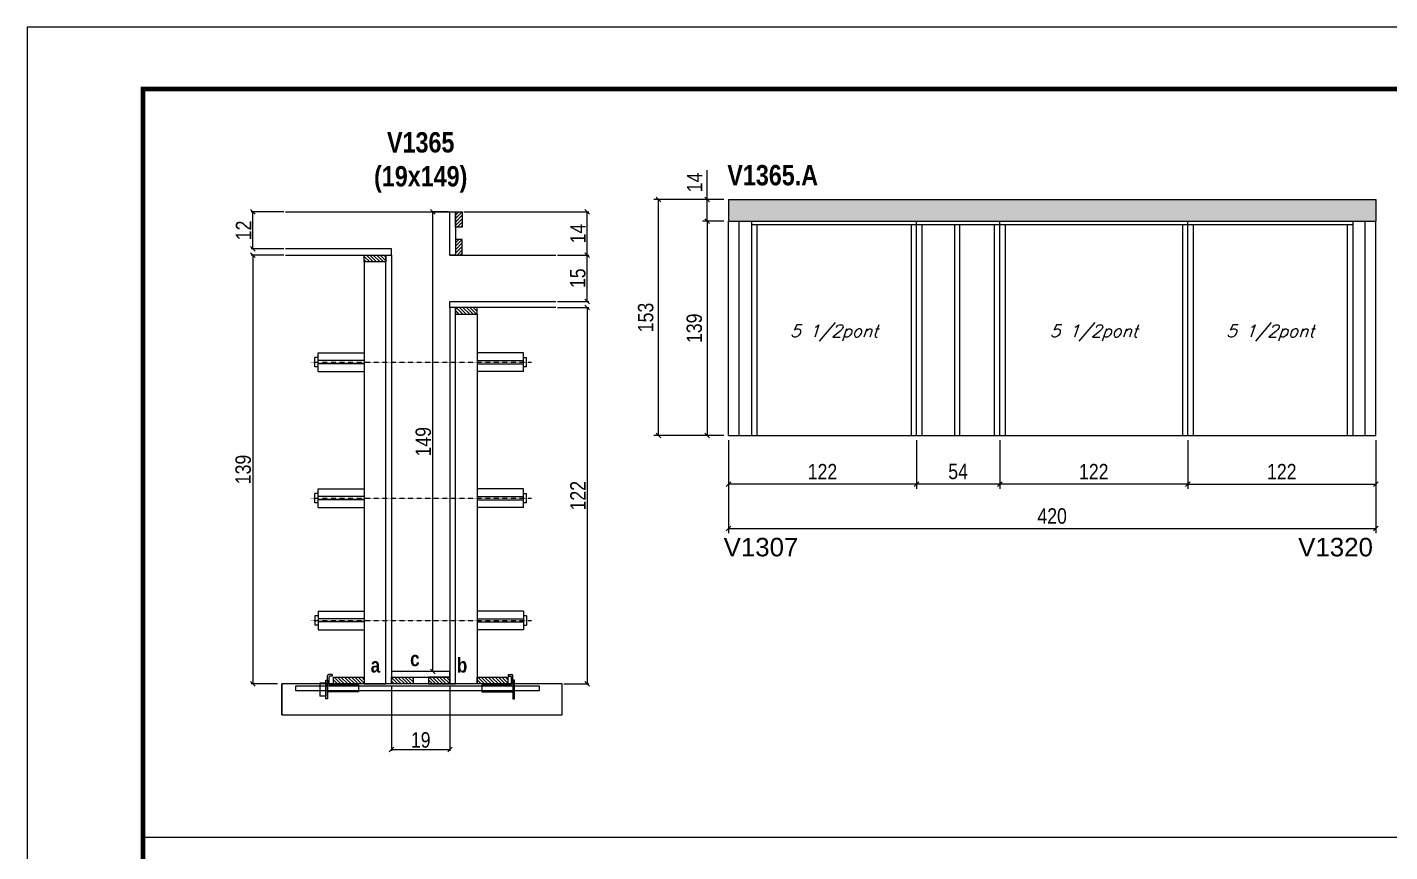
# Model space of a CAD drawing. Extents: x 3309 to 10384, y -2522 to 14608.
# Drawn here: x 3309 to 4193, y 2588 to 3122 of the extents above; entities that cross this region are included whole.
import ezdxf

# ---------------------------------------------------------------- set-up
doc = ezdxf.new("R2010")
doc.units = 0
doc.linetypes.add('DASHED', pattern=[0.75, 0.5, -0.25])
doc.linetypes.add('HIDDEN', pattern=[0.375, 0.25, -0.125])
for name, color, linetype in [('5', 5, 'Continuous'), ('barrote', 251, 'Continuous'), ('COTA', 241, 'Continuous'), ('detalhes', 4, 'Continuous'), ('NOMENCLATURA', 7, 'Continuous'), ('Painéis', 200, 'Continuous'), ('presilha', 1, 'Continuous'), ('SARR_2.2x10', 60, 'Continuous'), ('SARR_2.2x7', 40, 'Continuous'), ('SARR_3.5x7', 81, 'Continuous'), ('TENSOR', 3, 'Continuous'), ('texto', 7, 'Continuous')]:
    doc.layers.add(name, color=color, linetype=linetype)
for name, color, linetype, lineweight in [('CONCRETO', 251, 'Continuous', 25), ('Folhas', 255, 'Continuous', 9), ('SARRAFO DE PRESSAO', 251, 'DASHED', 9), ('SCO-___-LAJ', 2, 'Continuous', 0)]:
    doc.layers.add(name, color=color, linetype=linetype, lineweight=lineweight)
doc.styles.add('COTA TECNICA', font='techl___.ttf', dxfattribs={"height": 10})
doc.styles.add('COTA TECNICA 2X', font='techl___.ttf', dxfattribs={"height": 10})
doc.styles.add('Romans', font='romans.shx')
doc.styles.get("Standard").update_dxf_attribs({"font": 'arial.ttf'})
doc.styles.add('TECNICA', font='techb___.ttf', dxfattribs={"height": 10})
doc.dimstyles.new('PAINEL', dxfattribs={"dimtxt": 10, "dimasz": 3, "dimexe": 3, "dimexo": 3, "dimgap": 3, "dimtad": 1, "dimdec": 1, "dimzin": 12, "dimdsep": 46, "dimtxsty": 'COTA TECNICA', "dimblk1": 'OBLIQUE', "dimblk2": 'OBLIQUE', "dimsah": 1, "dimcen": 0.9, "dimclrd": 4, "dimclre": 4, "dimclrt": 240, "dimadec": 1, "dimazin": 3, "dimtfac": 1, "dimtdec": 1, "dimtmove": 0, "dimatfit": 3, "dimfxl": 1, "dimtolj": 1, "dimtzin": 12, "dimarcsym": 0})
doc.dimstyles.new('SECAO', dxfattribs={"dimscale": 0.333333, "dimtxt": 5, "dimasz": 9, "dimexe": 3, "dimexo": 3, "dimgap": 3, "dimtad": 1, "dimdec": 1, "dimlfac": 0.5, "dimzin": 12, "dimdsep": 46, "dimtxsty": 'COTA TECNICA 2X', "dimblk1": 'OBLIQUE', "dimblk2": 'OBLIQUE', "dimsah": 1, "dimcen": 0.9, "dimclrd": 4, "dimclre": 4, "dimclrt": 240, "dimadec": 1, "dimazin": 3, "dimtfac": 1, "dimtdec": 1, "dimtmove": 0, "dimatfit": 3, "dimfxl": 1, "dimtolj": 1, "dimtzin": 12, "dimarcsym": 0})
pattern_1 = [(135, (36781.1714, -120815.7483), (-1.122532015, -1.122532015), [])]
pattern_2 = [(225, (127054.2024, 36096.76), (1.122532015, -1.122532015), [])]

# ---------------------------------------------------------------- blocks, each defined once
blk = doc.blocks.new('9999999999')
at = {"layer": 'Folhas'}
blk.add_lwpolyline([(98138.98, 34190.21), (99623.98, 34190.21), (99623.98, 35240.21), (98138.98, 35240.21)], close=True, dxfattribs=at)
at = {"layer": 'Folhas', "color": 30, "const_width": 3}
blk.add_lwpolyline([(98213.98, 34230.21), (99583.98, 34230.21), (99583.98, 35200.21), (98213.98, 35200.21)], close=True, dxfattribs=at)
blk = doc.blocks.new('PRESILHA METÁLICA 1')
at = {"layer": 'presilha'}
for p, q in [((6, 15.5), (7.5, 15.5)), ((6, -2.5), (6, 15.5)), ((7.5, 10.6), (7.5, 19.9)), ((7.5, 15.5), (7.5, -2.5)), ((12, 21), (8.6, 21)), ((9, 11.6), (9, 18.9)), ((12, 19.5), (9.6, 19.5)), ((12, 21), (12, 19.5)), ((0, 13), (6, 13)), ((0, 13), (0, 0)), ((6, 0), (0, 0)), ((6, 13), (6, 0)), ((37.5, 4.1), (7.5, 4.1)), ((37.5, 11), (9.6, 11)), ((37.5, 11), (37.5, 4.1)), ((7.5, -2.5), (6, -2.5))]:
    blk.add_line(p, q, dxfattribs=at)
for centre, radius, start, end in [((8.6, 19.9), 1.14, 90, 180), ((9.6, 18.9), 0.57, 90, 180), ((9.6, 11.6), 0.57, 180, 270)]:
    blk.add_arc(centre, radius, start, end, dxfattribs=at)
blk = doc.blocks.new('PRESILHA METÁLICA 2')
at = {"layer": 'presilha'}
for p, q in [((-30.8, 13.5), (-30.8, 6.6)), ((-30.8, 13.5), (-2.8, 13.5)), ((-5.2, 23.5), (-5.2, 22)), ((-5.2, 23.5), (-1.9, 23.5)), ((-5.2, 22), (-2.8, 22)), ((-2.2, 14.1), (-2.2, 21.4)), ((0.8, 18), (-0.8, 18)), ((-0.8, 18), (-0.8, 0)), ((-0.8, 14.6), (-0.8, 22.4)), ((0.8, 0), (0.8, 18)), ((-30.8, 6.6), (-0.8, 6.6)), ((-0.8, 0), (0.8, 0))]:
    blk.add_line(p, q, dxfattribs=at)
for centre, radius, start, end in [((-2.8, 21.4), 0.57, 0, 90), ((-2.8, 14.1), 0.57, 270, 0), ((-1.9, 22.4), 1.14, 0, 90)]:
    blk.add_arc(centre, radius, start, end, dxfattribs=at)
blk = doc.blocks.new('_Oblique')
at = {"color": 0, "linetype": 'ByBlock', "lineweight": -2}
blk.add_line((-0.5, -0.5), (0.5, 0.5), dxfattribs=at)
blk = doc.blocks.new('*D1315')
at = {"layer": 'COTA', "color": 4, "lineweight": -2, "transparency": 16777216}
for p, q in [((3653.33, 2940.42), (3673.68, 2940.42)), ((3672.68, 2940.42), (3672.68, 2696.42)), ((3657.45, 2696.42), (3673.68, 2696.42))]:
    blk.add_line(p, q, dxfattribs=at)
at = {"layer": 'Defpoints', "color": 0, "transparency": 16777216}
for p in [(3652.33, 2940.42), (3656.45, 2696.42), (3672.68, 2696.42)]:
    blk.add_point(p, dxfattribs=at)
at = {"layer": 'COTA', "color": 4, "lineweight": -2, "transparency": 16777216, "xscale": 3, "yscale": 3, "zscale": 3}
for p, rotation in [((3672.68, 2940.42), 90), ((3672.68, 2696.42), 270)]:
    blk.add_blockref('_Oblique', p, dxfattribs=dict(at, rotation=rotation))
at = {"layer": 'COTA', "color": 240, "transparency": 16777216, "insert": (3666.62, 2818.42), "char_height": 10, "attachment_point": 5, "rotation": 90, "style": 'COTA TECNICA 2X'}
blk.add_mtext('\\A1;122', dxfattribs=at)
blk = doc.blocks.new('*D1316')
at = {"layer": 'COTA', "color": 4, "lineweight": -2, "transparency": 16777216}
for p, q in [((3475.93, 2974.42), (3454.71, 2974.42)), ((3455.71, 2974.42), (3455.71, 2696.42)), ((3471.82, 2696.42), (3454.71, 2696.42))]:
    blk.add_line(p, q, dxfattribs=at)
at = {"layer": 'Defpoints', "color": 0, "transparency": 16777216}
for p in [(3476.93, 2974.42), (3455.71, 2696.42), (3472.82, 2696.42)]:
    blk.add_point(p, dxfattribs=at)
at = {"layer": 'COTA', "color": 4, "lineweight": -2, "transparency": 16777216, "xscale": 3, "yscale": 3, "zscale": 3}
for p, rotation in [((3455.71, 2974.42), 90), ((3455.71, 2696.42), 270)]:
    blk.add_blockref('_Oblique', p, dxfattribs=dict(at, rotation=rotation))
at = {"layer": 'COTA', "color": 240, "transparency": 16777216, "insert": (3449.47, 2835.42), "char_height": 10, "attachment_point": 5, "rotation": 90, "style": 'COTA TECNICA 2X'}
blk.add_mtext('\\A1;139', dxfattribs=at)
blk = doc.blocks.new('*D1317')
at = {"layer": 'COTA', "color": 4, "lineweight": -2, "transparency": 16777216}
for p, q in [((3582.63, 3002.42), (3571.46, 3002.42)), ((3572.46, 2704.42), (3572.46, 3002.42)), ((3582.63, 2704.42), (3571.46, 2704.42))]:
    blk.add_line(p, q, dxfattribs=at)
at = {"layer": 'Defpoints', "color": 0, "transparency": 16777216}
for p in [(3572.46, 3002.42), (3583.63, 3002.42), (3583.63, 2704.42)]:
    blk.add_point(p, dxfattribs=at)
at = {"layer": 'COTA', "color": 4, "lineweight": -2, "transparency": 16777216, "xscale": 3, "yscale": 3, "zscale": 3}
for p, rotation in [((3572.46, 3002.42), 90), ((3572.46, 2704.42), 270)]:
    blk.add_blockref('_Oblique', p, dxfattribs=dict(at, rotation=rotation))
at = {"layer": 'COTA', "color": 240, "transparency": 16777216, "insert": (3566.35, 2853.42), "char_height": 10, "attachment_point": 5, "rotation": 90, "style": 'COTA TECNICA 2X'}
blk.add_mtext('\\A1;149', dxfattribs=at)
blk = doc.blocks.new('*D1318')
at = {"layer": 'COTA', "color": 4, "lineweight": -2, "transparency": 16777216}
for p, q in [((3475.93, 3002.42), (3454.71, 3002.42)), ((3455.71, 2978.42), (3455.71, 3002.42)), ((3475.93, 2978.42), (3454.71, 2978.42))]:
    blk.add_line(p, q, dxfattribs=at)
at = {"layer": 'Defpoints', "color": 0, "transparency": 16777216}
for p in [(3455.71, 3002.42), (3476.93, 3002.42), (3476.93, 2978.42)]:
    blk.add_point(p, dxfattribs=at)
at = {"layer": 'COTA', "color": 4, "lineweight": -2, "transparency": 16777216, "xscale": 3, "yscale": 3, "zscale": 3}
for p, rotation in [((3455.71, 3002.42), 90), ((3455.71, 2978.42), 270)]:
    blk.add_blockref('_Oblique', p, dxfattribs=dict(at, rotation=rotation))
at = {"layer": 'COTA', "color": 240, "transparency": 16777216, "insert": (3449.66, 2990.42), "char_height": 10, "attachment_point": 5, "rotation": 90, "style": 'COTA TECNICA 2X'}
blk.add_mtext('\\A1;12', dxfattribs=at)
blk = doc.blocks.new('*D1320')
at = {"layer": 'COTA', "color": 4, "lineweight": -2, "transparency": 16777216}
for p, q in [((3653.33, 2974.42), (3673.68, 2974.42)), ((3672.68, 2944.42), (3672.68, 2974.42)), ((3653.33, 2944.42), (3673.68, 2944.42))]:
    blk.add_line(p, q, dxfattribs=at)
at = {"layer": 'Defpoints', "color": 0, "transparency": 16777216}
for p in [(3652.33, 2974.42), (3672.68, 2974.42), (3652.33, 2944.42)]:
    blk.add_point(p, dxfattribs=at)
at = {"layer": 'COTA', "color": 4, "lineweight": -2, "transparency": 16777216, "xscale": 3, "yscale": 3, "zscale": 3}
for p, rotation in [((3672.68, 2974.42), 90), ((3672.68, 2944.42), 270)]:
    blk.add_blockref('_Oblique', p, dxfattribs=dict(at, rotation=rotation))
at = {"layer": 'COTA', "color": 240, "transparency": 16777216, "insert": (3666.57, 2959.42), "char_height": 10, "attachment_point": 5, "rotation": 90, "style": 'COTA TECNICA 2X'}
blk.add_mtext('\\A1;15', dxfattribs=at)
blk = doc.blocks.new('*D1321')
at = {"layer": 'COTA', "color": 4, "lineweight": -2, "transparency": 16777216}
for p, q in [((3545.63, 2695.42), (3545.63, 2652.95)), ((3583.63, 2695.42), (3583.63, 2652.95)), ((3545.63, 2653.95), (3583.63, 2653.95))]:
    blk.add_line(p, q, dxfattribs=at)
at = {"layer": 'Defpoints', "color": 0, "transparency": 16777216}
for p in [(3545.63, 2696.42), (3583.63, 2696.42), (3583.63, 2653.95)]:
    blk.add_point(p, dxfattribs=at)
at = {"layer": 'COTA', "color": 4, "lineweight": -2, "transparency": 16777216, "xscale": 3, "yscale": 3, "zscale": 3, "rotation": 180}
blk.add_blockref('_Oblique', (3545.63, 2653.95), dxfattribs=at)
at = {"layer": 'COTA', "color": 4, "lineweight": -2, "transparency": 16777216, "xscale": 3, "yscale": 3, "zscale": 3}
blk.add_blockref('_Oblique', (3583.63, 2653.95), dxfattribs=at)
at = {"layer": 'COTA', "color": 240, "transparency": 16777216, "insert": (3564.63, 2660.04), "char_height": 10, "attachment_point": 5, "style": 'COTA TECNICA 2X'}
blk.add_mtext('\\A1;19', dxfattribs=at)
blk = doc.blocks.new('*D1319')
at = {"layer": 'COTA', "color": 4, "lineweight": -2, "transparency": 16777216}
for p, q in [((3592.63, 3002.42), (3673.68, 3002.42)), ((3672.68, 2974.42), (3672.68, 3002.42)), ((3653.33, 2974.42), (3673.68, 2974.42))]:
    blk.add_line(p, q, dxfattribs=at)
at = {"layer": 'Defpoints', "color": 0, "transparency": 16777216}
for p in [(3591.63, 3002.42), (3672.68, 3002.42), (3652.33, 2974.42)]:
    blk.add_point(p, dxfattribs=at)
at = {"layer": 'COTA', "color": 4, "lineweight": -2, "transparency": 16777216, "xscale": 3, "yscale": 3, "zscale": 3}
for p, rotation in [((3672.68, 3002.42), 90), ((3672.68, 2974.42), 270)]:
    blk.add_blockref('_Oblique', p, dxfattribs=dict(at, rotation=rotation))
at = {"layer": 'COTA', "color": 240, "transparency": 16777216, "insert": (3666.61, 2988.42), "char_height": 10, "attachment_point": 5, "rotation": 90, "style": 'COTA TECNICA 2X'}
blk.add_mtext('\\A1;14', dxfattribs=at)
blk = doc.blocks.new('*D1322')
at = {"layer": 'COTA', "color": 4, "linetype": 'ByBlock', "lineweight": -2, "transparency": 16777216}
for p, q in [((4062.27, 2854.47), (4062.27, 2822.97)), ((4184.27, 2854.47), (4184.27, 2822.97)), ((4062.27, 2825.97), (4184.27, 2825.97))]:
    blk.add_line(p, q, dxfattribs=at)
at = {"layer": 'Defpoints', "color": 0, "linetype": 'ByBlock', "transparency": 16777216}
for p in [(4062.27, 2857.47), (4184.27, 2857.47), (4184.27, 2825.97)]:
    blk.add_point(p, dxfattribs=at)
at = {"layer": 'COTA', "color": 4, "linetype": 'ByBlock', "lineweight": -2, "transparency": 16777216, "xscale": 3, "yscale": 3, "zscale": 3, "rotation": 180}
blk.add_blockref('_Oblique', (4062.27, 2825.97), dxfattribs=at)
at = {"layer": 'COTA', "color": 4, "linetype": 'ByBlock', "lineweight": -2, "transparency": 16777216, "xscale": 3, "yscale": 3, "zscale": 3}
blk.add_blockref('_Oblique', (4184.27, 2825.97), dxfattribs=at)
at = {"layer": 'COTA', "color": 240, "linetype": 'ByBlock', "transparency": 16777216, "insert": (4123.27, 2834.02), "char_height": 10, "attachment_point": 5, "style": 'COTA TECNICA'}
blk.add_mtext('\\A1;122', dxfattribs=at)
blk = doc.blocks.new('*D1323')
at = {"layer": 'COTA', "color": 4, "lineweight": -2, "transparency": 16777216}
for p, q in [((3940.27, 2854.47), (3940.27, 2822.97)), ((4062.27, 2854.47), (4062.27, 2822.97)), ((4062.27, 2825.97), (3940.27, 2825.97))]:
    blk.add_line(p, q, dxfattribs=at)
at = {"layer": 'Defpoints', "color": 0, "transparency": 16777216}
for p in [(3940.27, 2857.47), (4062.27, 2857.47), (3940.27, 2825.97)]:
    blk.add_point(p, dxfattribs=at)
at = {"layer": 'COTA', "color": 4, "lineweight": -2, "transparency": 16777216, "xscale": 3, "yscale": 3, "zscale": 3, "rotation": 180}
blk.add_blockref('_Oblique', (3940.27, 2825.97), dxfattribs=at)
at = {"layer": 'COTA', "color": 4, "lineweight": -2, "transparency": 16777216, "xscale": 3, "yscale": 3, "zscale": 3}
blk.add_blockref('_Oblique', (4062.27, 2825.97), dxfattribs=at)
at = {"layer": 'COTA', "color": 240, "transparency": 16777216, "insert": (4001.27, 2834.02), "char_height": 10, "attachment_point": 5, "style": 'COTA TECNICA'}
blk.add_mtext('\\A1;122', dxfattribs=at)
blk = doc.blocks.new('*D1324')
at = {"layer": 'COTA', "color": 4, "lineweight": -2, "transparency": 16777216}
for p, q in [((3764.27, 2854.47), (3764.27, 2822.97)), ((3886.27, 2854.47), (3886.27, 2822.97)), ((3886.27, 2825.97), (3764.27, 2825.97))]:
    blk.add_line(p, q, dxfattribs=at)
at = {"layer": 'Defpoints', "color": 0, "transparency": 16777216}
for p in [(3764.27, 2857.47), (3886.27, 2857.47), (3764.27, 2825.97)]:
    blk.add_point(p, dxfattribs=at)
at = {"layer": 'COTA', "color": 4, "lineweight": -2, "transparency": 16777216, "xscale": 3, "yscale": 3, "zscale": 3, "rotation": 180}
blk.add_blockref('_Oblique', (3764.27, 2825.97), dxfattribs=at)
at = {"layer": 'COTA', "color": 4, "lineweight": -2, "transparency": 16777216, "xscale": 3, "yscale": 3, "zscale": 3}
blk.add_blockref('_Oblique', (3886.27, 2825.97), dxfattribs=at)
at = {"layer": 'COTA', "color": 240, "transparency": 16777216, "insert": (3825.27, 2834.02), "char_height": 10, "attachment_point": 5, "style": 'COTA TECNICA'}
blk.add_mtext('\\A1;122', dxfattribs=at)
blk = doc.blocks.new('*D1325')
at = {"layer": 'COTA', "color": 4, "lineweight": -2, "transparency": 16777216}
for p, q in [((3886.27, 2854.47), (3886.27, 2822.97)), ((3940.27, 2854.47), (3940.27, 2822.97)), ((3940.27, 2825.97), (3886.27, 2825.97))]:
    blk.add_line(p, q, dxfattribs=at)
at = {"layer": 'Defpoints', "color": 0, "transparency": 16777216}
for p in [(3886.27, 2857.47), (3940.27, 2857.47), (3886.27, 2825.97)]:
    blk.add_point(p, dxfattribs=at)
at = {"layer": 'COTA', "color": 4, "lineweight": -2, "transparency": 16777216, "xscale": 3, "yscale": 3, "zscale": 3, "rotation": 180}
blk.add_blockref('_Oblique', (3886.27, 2825.97), dxfattribs=at)
at = {"layer": 'COTA', "color": 4, "lineweight": -2, "transparency": 16777216, "xscale": 3, "yscale": 3, "zscale": 3}
blk.add_blockref('_Oblique', (3940.27, 2825.97), dxfattribs=at)
at = {"layer": 'COTA', "color": 240, "transparency": 16777216, "insert": (3913.27, 2834.08), "char_height": 10, "attachment_point": 5, "style": 'COTA TECNICA'}
blk.add_mtext('\\A1;54', dxfattribs=at)
blk = doc.blocks.new('*D1326')
at = {"layer": 'COTA', "color": 4, "lineweight": -2, "transparency": 16777216}
for p, q in [((3764.27, 2854.47), (3764.27, 2794.12)), ((4184.27, 2854.47), (4184.27, 2794.12)), ((3764.27, 2797.12), (4184.27, 2797.12))]:
    blk.add_line(p, q, dxfattribs=at)
at = {"layer": 'Defpoints', "color": 0, "transparency": 16777216}
for p in [(3764.27, 2857.47), (4184.27, 2857.47), (4184.27, 2797.12)]:
    blk.add_point(p, dxfattribs=at)
at = {"layer": 'COTA', "color": 4, "lineweight": -2, "transparency": 16777216, "xscale": 3, "yscale": 3, "zscale": 3, "rotation": 180}
blk.add_blockref('_Oblique', (3764.27, 2797.12), dxfattribs=at)
at = {"layer": 'COTA', "color": 4, "lineweight": -2, "transparency": 16777216, "xscale": 3, "yscale": 3, "zscale": 3}
blk.add_blockref('_Oblique', (4184.27, 2797.12), dxfattribs=at)
at = {"layer": 'COTA', "color": 240, "transparency": 16777216, "insert": (3974.27, 2805.22), "char_height": 10, "attachment_point": 5, "style": 'COTA TECNICA'}
blk.add_mtext('\\A1;420', dxfattribs=at)
blk = doc.blocks.new('*D1327')
at = {"layer": 'COTA', "color": 4, "lineweight": -2, "transparency": 16777216}
for p, q in [((3750.39, 3010.47), (3750.39, 3029.58)), ((3761.27, 3010.47), (3747.39, 3010.47)), ((3750.39, 2996.47), (3750.39, 3010.47)), ((3761.27, 2996.47), (3747.39, 2996.47))]:
    blk.add_line(p, q, dxfattribs=at)
at = {"layer": 'Defpoints', "color": 0, "transparency": 16777216}
for p in [(3750.39, 3010.47), (3764.27, 3010.47), (3764.27, 2996.47)]:
    blk.add_point(p, dxfattribs=at)
at = {"layer": 'COTA', "color": 4, "lineweight": -2, "transparency": 16777216, "xscale": 3, "yscale": 3, "zscale": 3}
for p, rotation in [((3750.39, 3010.47), 90), ((3750.39, 2996.47), 270)]:
    blk.add_blockref('_Oblique', p, dxfattribs=dict(at, rotation=rotation))
at = {"layer": 'COTA', "color": 240, "transparency": 16777216, "insert": (3742.32, 3021.52), "char_height": 10, "attachment_point": 5, "rotation": 90, "style": 'COTA TECNICA'}
blk.add_mtext('\\A1;14', dxfattribs=at)
blk = doc.blocks.new('*D1328')
at = {"layer": 'COTA', "color": 4, "lineweight": -2, "transparency": 16777216}
for p, q in [((3761.27, 2996.47), (3747.39, 2996.47)), ((3750.39, 2996.47), (3750.39, 2857.47)), ((3761.27, 2857.47), (3747.39, 2857.47))]:
    blk.add_line(p, q, dxfattribs=at)
at = {"layer": 'Defpoints', "color": 0, "transparency": 16777216}
for p in [(3764.27, 2996.47), (3750.39, 2857.47), (3764.27, 2857.47)]:
    blk.add_point(p, dxfattribs=at)
at = {"layer": 'COTA', "color": 4, "lineweight": -2, "transparency": 16777216, "xscale": 3, "yscale": 3, "zscale": 3}
for p, rotation in [((3750.39, 2996.47), 90), ((3750.39, 2857.47), 270)]:
    blk.add_blockref('_Oblique', p, dxfattribs=dict(at, rotation=rotation))
at = {"layer": 'COTA', "color": 240, "transparency": 16777216, "insert": (3742.14, 2926.97), "char_height": 10, "attachment_point": 5, "rotation": 90, "style": 'COTA TECNICA'}
blk.add_mtext('\\A1;139', dxfattribs=at)
blk = doc.blocks.new('*D1329')
at = {"layer": 'COTA', "color": 4, "lineweight": -2, "transparency": 16777216}
for p, q in [((3761.27, 3010.47), (3715.83, 3010.47)), ((3718.83, 2857.47), (3718.83, 3010.47)), ((3761.27, 2857.47), (3715.83, 2857.47))]:
    blk.add_line(p, q, dxfattribs=at)
at = {"layer": 'Defpoints', "color": 0, "transparency": 16777216}
for p in [(3718.83, 3010.47), (3764.27, 3010.47), (3764.27, 2857.47)]:
    blk.add_point(p, dxfattribs=at)
at = {"layer": 'COTA', "color": 4, "lineweight": -2, "transparency": 16777216, "xscale": 3, "yscale": 3, "zscale": 3}
for p, rotation in [((3718.83, 3010.47), 90), ((3718.83, 2857.47), 270)]:
    blk.add_blockref('_Oblique', p, dxfattribs=dict(at, rotation=rotation))
at = {"layer": 'COTA', "color": 240, "transparency": 16777216, "insert": (3710.61, 2933.97), "char_height": 10, "attachment_point": 5, "rotation": 90, "style": 'COTA TECNICA'}
blk.add_mtext('\\A1;153', dxfattribs=at)

msp = doc.modelspace()

# ---------------------------------------------------------------- hatches: boundary and pattern name
at = {"layer": 'COTA'}
h = msp.add_hatch(dxfattribs=at)
h.set_pattern_fill('AR-CONC', color=256, scale=0.03)
h.set_pattern_definition([(50, (-1606.843, 0), (5.46554, -0.4781726), [0.5715, -6.2865]), (355, (-1606.843, 0), (-1.0573026, 5.7317054), [0.4572, -5.0292175]), (100.451445, (-1606.3874, -0.04), (4.4082374, 5.2535326), [0.4857003, -5.3427073]), (46.1842, (-1606.843, 1.524), (8.132371, -1.26127), [0.85725, -9.42975]), (96.63556, (-1606.165, 1.419), (7.122124, 7.422784), [0.728551, -8.014068]), (351.18415, (-1606.843, 1.524), (7.122124, 7.422784), [0.685799, -7.543792]), (21, (-1606.081, 1.143), (4.5484317, -3.067956), [0.5715, -6.2865]), (326, (-1606.081, 1.143), (1.854061, 5.525639), [0.4572, -5.0292]), (71.451445, (-1605.702, 0.8873), (6.4024926, 2.457683), [0.4857003, -5.342698]), (37.5, (-1606.8429, 0), (0.0926581, 2.53665117), [0, -4.96824, 0, -5.1054, 0, -5.04825]), (7.5, (-1606.843, 0), (2.0045899, 3.0054172), [0, -2.91084, 0, -4.85394, 0, -1.92405]), (327.5, (-1608.5422, 0), (4.06771786, -0.1718623), [0, -1.905, 0, -5.9436, 0, -7.8867]), (317.5, (-1609.304, 0), (4.4438754, 0.7627947), [0, -2.4765, 0, -3.94716, 0, -5.6007])])
h.paths.add_polyline_path([(3764.27, 3010.47), (3764.27, 2996.47), (4184.27, 2996.47), (4184.27, 3010.47)])
at = {"layer": 'SARR_2.2x10'}
h = msp.add_hatch(dxfattribs=at)
h.set_pattern_fill('ANSI31', color=256, scale=0.5, angle=90)
h.set_pattern_definition([(135, (36701.5714, -120815.7483), (-1.122532015, -1.122532015), [])])
h.paths.add_polyline_path([(3508.03, 2700.82), (3508.03, 2696.42), (3528.03, 2696.42), (3528.03, 2700.82)])
h = msp.add_hatch(dxfattribs=at)
h.set_pattern_fill('ANSI31', color=256, scale=0.5, angle=90)
h.set_pattern_definition([(135, (36794.7714, -120815.7483), (-1.122532015, -1.122532015), [])])
h.paths.add_polyline_path([(3601.23, 2700.82), (3601.23, 2696.42), (3621.23, 2696.42), (3621.23, 2700.82)])
at = {"layer": 'SARR_2.2x7'}
h = msp.add_hatch(dxfattribs=at)
h.set_pattern_fill('ANSI31', color=256, scale=0.5, angle=180)
h.set_pattern_definition(pattern_2)
h.paths.add_polyline_path([(3591.63, 2992.42), (3587.23, 2992.42), (3587.23, 3002.42), (3591.63, 3002.42)])
h = msp.add_hatch(dxfattribs=at)
h.set_pattern_fill('ANSI31', color=256, scale=0.5, angle=180)
h.set_pattern_definition(pattern_2)
h.paths.add_polyline_path([(3591.63, 2984.42), (3587.23, 2984.42), (3587.23, 2974.42), (3591.63, 2974.42)])
h = msp.add_hatch(dxfattribs=at)
h.set_pattern_fill('ANSI31', color=256, scale=0.5, angle=90)
h.set_pattern_definition([(135, (36695.5714, -120542.1483), (-1.122532015, -1.122532015), [])])
h.paths.add_polyline_path([(3542.03, 2974.42), (3542.03, 2970.02), (3528.03, 2970.02), (3528.03, 2974.42)])
h = msp.add_hatch(dxfattribs=at)
h.set_pattern_fill('ANSI31', color=256, scale=0.5, angle=90)
h.set_pattern_definition([(135, (36715.5714, -120576.1483), (-1.122532015, -1.122532015), [])])
h.paths.add_polyline_path([(3587.23, 2940.42), (3587.23, 2936.02), (3601.23, 2936.02), (3601.23, 2940.42)])
h = msp.add_hatch(dxfattribs=at)
h.set_pattern_fill('ANSI31', color=256, scale=0.5, angle=90)
h.set_pattern_definition(pattern_1)
h.paths.add_polyline_path([(3559.63, 2696.42), (3559.63, 2700.82), (3545.63, 2700.82), (3545.63, 2696.42)])
h = msp.add_hatch(dxfattribs=at)
h.set_pattern_fill('ANSI31', color=256, scale=0.5, angle=90)
h.set_pattern_definition(pattern_1)
h.paths.add_polyline_path([(3569.63, 2700.82), (3569.63, 2696.42), (3583.63, 2696.42), (3583.63, 2700.82)])

# ---------------------------------------------------------------- linework, layer by layer
at = {"ltscale": 3}
for p, q in [((3498.03, 2899.01), (3498.03, 2911.01)), ((3498.03, 2911.01), (3528.03, 2911.01)), ((3631.23, 2911.01), (3601.23, 2911.01)), ((3631.23, 2899.01), (3631.23, 2911.01)), ((3496.03, 2902.01), (3496.03, 2908.01)), ((3498.03, 2908.01), (3496.03, 2908.01)), ((3498.03, 2902.01), (3496.03, 2902.01)), ((3528.03, 2906.01), (3498.03, 2906.01)), ((3528.03, 2904.01), (3498.03, 2904.01)), ((3601.23, 2906.01), (3631.23, 2906.01)), ((3601.23, 2904.01), (3631.23, 2904.01)), ((3631.23, 2908.01), (3633.23, 2908.01)), ((3633.23, 2902.01), (3631.23, 2902.01)), ((3633.23, 2902.01), (3633.23, 2908.01)), ((3498.03, 2899.01), (3528.03, 2899.01)), ((3631.23, 2899.01), (3601.23, 2899.01)), ((3496.03, 2813.83), (3496.03, 2819.83)), ((3498.03, 2819.83), (3496.03, 2819.83)), ((3498.03, 2810.83), (3498.03, 2822.83)), ((3498.03, 2822.83), (3528.03, 2822.83)), ((3631.23, 2822.83), (3601.23, 2822.83)), ((3631.23, 2810.83), (3631.23, 2822.83)), ((3631.23, 2819.83), (3633.23, 2819.83)), ((3633.23, 2813.83), (3633.23, 2819.83)), ((3498.03, 2813.83), (3496.03, 2813.83)), ((3528.03, 2817.83), (3498.03, 2817.83)), ((3528.03, 2815.83), (3498.03, 2815.83)), ((3601.23, 2817.83), (3631.23, 2817.83)), ((3601.23, 2815.83), (3631.23, 2815.83)), ((3633.23, 2813.83), (3631.23, 2813.83)), ((3498.03, 2810.83), (3528.03, 2810.83)), ((3631.23, 2810.83), (3601.23, 2810.83)), ((3496.03, 2740.59), (3496.03, 2734.59)), ((3498.03, 2740.59), (3496.03, 2740.59)), ((3498.03, 2743.59), (3498.03, 2731.59)), ((3498.03, 2743.59), (3528.03, 2743.59)), ((3631.23, 2743.59), (3601.23, 2743.59)), ((3631.23, 2743.59), (3631.23, 2731.59)), ((3633.23, 2740.59), (3631.23, 2740.59)), ((3633.23, 2740.59), (3633.23, 2734.59)), ((3498.03, 2734.59), (3496.03, 2734.59)), ((3528.03, 2738.59), (3498.03, 2738.59)), ((3528.03, 2736.59), (3498.03, 2736.59)), ((3498.03, 2731.59), (3528.03, 2731.59)), ((3601.23, 2738.59), (3631.23, 2738.59)), ((3601.23, 2736.59), (3631.23, 2736.59)), ((3631.23, 2731.59), (3601.23, 2731.59)), ((3631.23, 2734.59), (3633.23, 2734.59))]:
    msp.add_line(p, q, dxfattribs=at)
at = {"layer": 'barrote'}
msp.add_lwpolyline([(3474.58, 2676.42), (3656.49, 2676.42), (3656.49, 2696.42), (3474.58, 2696.42)], close=True, dxfattribs=at)
at = {"layer": 'CONCRETO', "linetype": 'Continuous'}
for p, q in [((3476.93, 3002.42), (3587.23, 3002.42)), ((3583.63, 2974.42), (3652.33, 2974.42))]:
    msp.add_line(p, q, dxfattribs=at)
at = {"layer": 'COTA'}
for p, q in [((3764.27, 3010.47), (3764.27, 2996.47)), ((3764.27, 3010.47), (4184.27, 3010.47)), ((4184.27, 3010.47), (4184.27, 2996.47)), ((3384.37, 2597.11), (4754.37, 2597.11))]:
    msp.add_line(p, q, dxfattribs=at)
at = {"layer": 'detalhes', "color": 250}
msp.add_line((3474.58, 2676.42), (3474.58, 2696.42), dxfattribs=at)
at = {"layer": 'Painéis', "linetype": 'ByBlock'}
for p, q in [((3764.27, 2996.47), (4184.27, 2996.47)), ((3764.27, 2857.47), (3764.27, 2996.47)), ((3886.27, 2857.47), (3886.27, 2996.47)), ((3940.27, 2857.47), (3940.27, 2996.47)), ((4062.27, 2857.47), (4062.27, 2996.47)), ((4184.27, 2857.47), (4184.27, 2996.47)), ((3764.27, 2857.47), (4184.27, 2857.47))]:
    msp.add_line(p, q, dxfattribs=at)
at = {"layer": 'Painéis', "linetype": 'Continuous', "elevation": 0}
msp.add_lwpolyline([(3587.23, 2974.42), (3583.63, 2974.42), (3583.63, 3002.42), (3587.23, 3002.42)], close=True, dxfattribs=at)
for points in [[(3476.93, 2974.42), (3545.63, 2974.42), (3545.63, 2978.42), (3476.93, 2978.42)], [(3652.33, 2940.42), (3583.63, 2940.42), (3583.63, 2944.42), (3652.33, 2944.42)]]:
    msp.add_lwpolyline(points, dxfattribs=at)
at = {"layer": 'Painéis', "linetype": 'Continuous'}
for points in [[(3542.03, 2696.42), (3542.03, 2974.42), (3545.63, 2974.42), (3545.63, 2696.42)], [(3587.23, 2696.42), (3587.23, 2940.42), (3583.63, 2940.42), (3583.63, 2696.42)], [(3583.63, 2704.42), (3545.63, 2704.42), (3545.63, 2700.82), (3583.63, 2700.82)]]:
    msp.add_lwpolyline(points, close=True, dxfattribs=at)
at = {"layer": 'SARR_2.2x10'}
for points in [[(3508.03, 2700.82), (3528.03, 2700.82), (3528.03, 2696.42), (3508.03, 2696.42)], [(3601.23, 2700.82), (3621.23, 2700.82), (3621.23, 2696.42), (3601.23, 2696.42)]]:
    msp.add_lwpolyline(points, close=True, dxfattribs=at)
at = {"layer": 'SARR_2.2x7', "linetype": 'Continuous'}
for p, q in [((3771.27, 2857.47), (3771.27, 2996.47)), ((3779.27, 2994.27), (3886.27, 2994.27)), ((3886.27, 2994.27), (3940.27, 2994.27)), ((3940.27, 2994.27), (4062.27, 2994.27)), ((4062.27, 2994.27), (4169.27, 2994.27)), ((4177.27, 2857.47), (4177.27, 2996.47))]:
    msp.add_line(p, q, dxfattribs=at)
at = {"layer": 'SARR_2.2x7'}
for points in [[(3591.63, 3002.42), (3591.63, 2992.42), (3587.23, 2992.42), (3587.23, 3002.42)], [(3591.63, 2974.42), (3591.63, 2984.42), (3587.23, 2984.42), (3587.23, 2974.42)], [(3545.63, 2700.82), (3559.63, 2700.82), (3559.63, 2696.42), (3545.63, 2696.42)], [(3583.63, 2700.82), (3569.63, 2700.82), (3569.63, 2696.42), (3583.63, 2696.42)]]:
    msp.add_lwpolyline(points, close=True, dxfattribs=at)
at = {"layer": 'SARR_2.2x7', "elevation": 0}
for points in [[(3528.03, 2974.42), (3542.03, 2974.42), (3542.03, 2970.02), (3528.03, 2970.02)], [(3601.23, 2940.42), (3587.23, 2940.42), (3587.23, 2936.02), (3601.23, 2936.02)]]:
    msp.add_lwpolyline(points, close=True, dxfattribs=at)
at = {"layer": 'SARR_3.5x7'}
for p, q in [((3779.27, 2996.47), (3779.27, 2857.47)), ((3782.77, 2994.27), (3782.77, 2857.47)), ((3882.77, 2994.27), (3882.77, 2857.47)), ((3889.77, 2994.27), (3889.77, 2857.47)), ((3910.95, 2994.27), (3910.95, 2857.47)), ((3914.45, 2857.47), (3914.45, 2994.27)), ((3936.77, 2994.27), (3936.77, 2857.47)), ((3943.77, 2994.27), (3943.77, 2857.47)), ((4058.77, 2994.27), (4058.77, 2857.47)), ((4065.77, 2994.27), (4065.77, 2857.47)), ((4165.77, 2994.27), (4165.77, 2857.47)), ((4169.27, 2996.47), (4169.27, 2857.47))]:
    msp.add_line(p, q, dxfattribs=at)
for points in [[(3542.03, 2970.02), (3528.03, 2970.02), (3528.03, 2696.42), (3542.03, 2696.42)], [(3587.23, 2936.02), (3601.23, 2936.02), (3601.23, 2696.42), (3587.23, 2696.42)]]:
    msp.add_lwpolyline(points, close=True, dxfattribs=at)
at = {"layer": 'SCO-___-LAJ', "color": 1}
msp.add_lwpolyline([(3483.58, 2695.09), (3641.42, 2695.09), (3641.42, 2691.89), (3483.58, 2691.89)], close=True, dxfattribs=at)
at = {"layer": 'TENSOR', "linetype": 'HIDDEN', "ltscale": 0.5}
for p, q in [((3493.03, 2905.01), (3636.54, 2905.01)), ((3493.03, 2816.83), (3636.54, 2816.83)), ((3493.03, 2737.59), (3636.54, 2737.59))]:
    msp.add_line(p, q, dxfattribs=at)

# ---------------------------------------------------------------- block references
at = {"layer": 'presilha', "xscale": 0.6666666666666666, "yscale": 0.6666666666666666, "zscale": 0.6666666666666666}
for name, p in [('PRESILHA METÁLICA 1', (3499.17, 2688.45)), ('PRESILHA METÁLICA 2', (3624.91, 2686.79))]:
    msp.add_blockref(name, p, dxfattribs=at)
at = {"layer": 'SARRAFO DE PRESSAO', "color": 6, "linetype": 'ByBlock'}
msp.add_blockref('9999999999', (-94829.61, -32118.1), dxfattribs=at)

# ---------------------------------------------------------------- texts
at = {"layer": '5', "linetype": 'Continuous'}
for s, p in [('V1307', (3761.16, 2779.11)), ('V1320', (4133.9, 2779.11))]:
    msp.add_text(s, height=12, rotation=359.99996, dxfattribs=at).set_placement(p)
at = {"layer": 'detalhes', "style": 'TECNICA'}
for s, p in [('c', (3557.77, 2707.89)), ('b', (3588.13, 2703.77)), ('a', (3532.16, 2703.78))]:
    msp.add_text(s, height=9.6, dxfattribs=at).set_placement(p)
at = {"layer": 'NOMENCLATURA', "style": 'TECNICA'}
msp.add_text('V1365.A', height=13.2, dxfattribs=at).set_placement((3763.56, 3019.65))
at = {"layer": 'NOMENCLATURA', "insert": (3564.63, 3054.12), "char_height": 13.2, "attachment_point": 2, "style": 'TECNICA'}
msp.add_mtext_dynamic_manual_height_columns('V1365\\P(19x149)', width=300.2766, gutter_width=1, heights=[0], dxfattribs=at)
at = {"layer": 'texto', "color": 2, "char_height": 8, "attachment_point": 5, "style": 'Romans'}
for insert in [(3832.77, 2923.97), (4001.27, 2923.97), (4115.77, 2923.97)]:
    msp.add_mtext('{\\Q19;\\C256;5 1/2pont}', dxfattribs=dict(at, insert=insert))

# ---------------------------------------------------------------- dimensions: what is measured, and where the dimension line sits
at = {"layer": 'COTA'}
for base, p1, p2, angle, dimstyle, picture, middle in [((3750.39, 3010.47), (3764.27, 2996.47), (3764.27, 3010.47), 90, 'PAINEL', '*D1327', (3742.32, 3021.52)), ((3718.83, 3010.47), (3764.27, 2857.47), (3764.27, 3010.47), 90, 'PAINEL', '*D1329', (3710.61, 2933.97)), ((3455.71, 3002.42), (3476.93, 2978.42), (3476.93, 3002.42), 90, 'SECAO', '*D1318', (3449.66, 2990.42)), ((3672.68, 3002.42), (3652.33, 2974.42), (3591.63, 3002.42), 90, 'SECAO', '*D1319', (3666.61, 2988.42)), ((3750.39, 2857.47), (3764.27, 2996.47), (3764.27, 2857.47), 90, 'PAINEL', '*D1328', (3742.14, 2926.97)), ((3455.71, 2696.42, 0), (3476.93, 2974.42), (3472.82, 2696.42, 0), 90, 'SECAO', '*D1316', (3449.47, 2835.42, 0)), ((3672.68, 2974.42), (3652.33, 2944.42), (3652.33, 2974.42), 90, 'SECAO', '*D1320', (3666.57, 2959.42)), ((3672.68, 2696.42, 0), (3652.33, 2940.42), (3656.45, 2696.42, 0), 90, 'SECAO', '*D1315', (3666.62, 2818.42, 0)), ((3764.27, 2825.97), (3886.27, 2857.47), (3764.27, 2857.47), 180, 'PAINEL', '*D1324', (3825.27, 2834.02)), ((4184.27, 2797.12), (3764.27, 2857.47), (4184.27, 2857.47), 180, 'PAINEL', '*D1326', (3974.27, 2805.22)), ((3886.27, 2825.97), (3940.27, 2857.47), (3886.27, 2857.47), 180, 'PAINEL', '*D1325', (3913.27, 2834.08)), ((3940.27, 2825.97), (4062.27, 2857.47), (3940.27, 2857.47), 180, 'PAINEL', '*D1323', (4001.27, 2834.02))]:
    dim = msp.add_linear_dim(base=base, p1=p1, p2=p2, angle=angle, dimstyle=dimstyle, dxfattribs=at)
    dim.commit()
    dim.dimension.update_dxf_attribs({"geometry": picture, "text_midpoint": middle})
dim = msp.add_linear_dim(base=(3572.46, 3002.42), p1=(3583.63, 2704.42), p2=(3583.63, 3002.42), angle=90, dimstyle='SECAO', dxfattribs=at)
dim.commit()
dim.dimension.update_dxf_attribs({"geometry": '*D1317', "text_midpoint": (3572.46, 2853.42), "dimtype": 160})
at = {"layer": 'COTA', "linetype": 'ByBlock'}
dim = msp.add_linear_dim(base=(4184.27, 2825.97), p1=(4062.27, 2857.47), p2=(4184.27, 2857.47), dimstyle='PAINEL', override={"dimtmove": 1}, dxfattribs=at)
dim.commit()
dim.dimension.update_dxf_attribs({"geometry": '*D1322', "text_midpoint": (4123.27, 2834.02)})
at = {"layer": 'COTA'}
dim = msp.add_linear_dim(base=(3583.63, 2653.95), p1=(3545.63, 2696.42), p2=(3583.63, 2696.42), dimstyle='SECAO', dxfattribs=at)
dim.commit()
dim.dimension.update_dxf_attribs({"geometry": '*D1321', "text_midpoint": (3564.63, 2660.04)})

doc.saveas('drawing.dxf')
